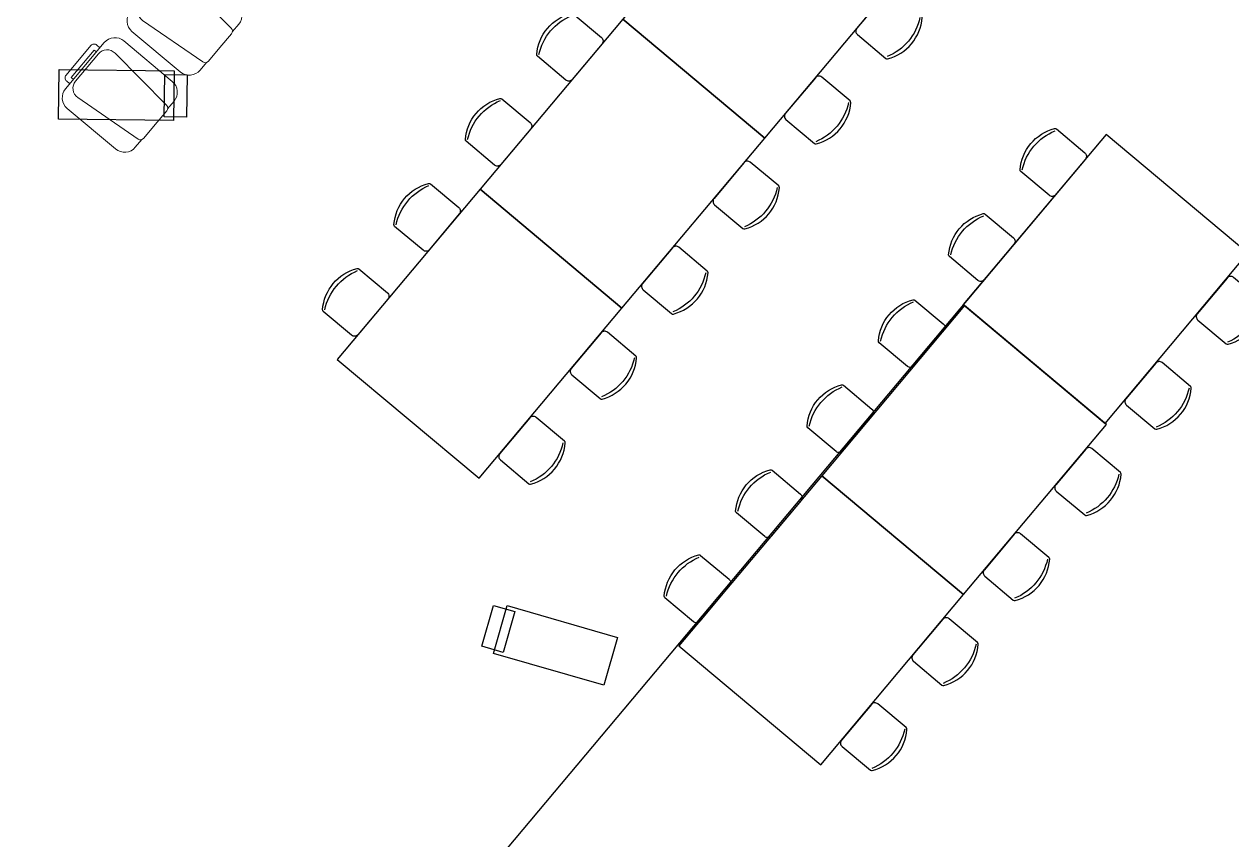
# Model space of a CAD drawing. Header units: metres. Extents: x 822482 to 822767, y 9662202 to 9662512.
# Drawn here: x 822660.52 to 822667.05, y 9662362.79 to 9662367.2 of the extents above; entities that cross this region are included whole.
import ezdxf

# ---------------------------------------------------------------- set-up
doc = ezdxf.new("R2010")
doc.units = ezdxf.units.M
doc.layers.add('#ARQ_MOB', color=250, linetype='Continuous', lineweight=0)
doc.layers.add('ARQ_NE_MOBILIÁRIOS', color=251, linetype='Continuous', lineweight=0)
doc.layers.add('_LAYOUT - JK', color=250, linetype='Continuous')
doc.layers.add('ARQ_NE_COTAS', color=7, linetype='Continuous', true_color=0x000000)
doc.styles.add('Arial', font='arial.ttf', dxfattribs={"height": 0.6})
doc.dimstyles.new('1-300', dxfattribs={"dimtxt": 0.6, "dimasz": 0.25, "dimexe": 0.25, "dimexo": 0.25, "dimgap": 0.25, "dimtad": 1, "dimzin": 4, "dimdsep": 46, "dimtxsty": 'Arial', "dimblk": 'ARCHTICK', "dimcen": 0.25, "dimclrd": 256, "dimclre": 256, "dimclrt": 256, "dimadec": 0, "dimazin": 0, "dimtfac": 0.066667, "dimtix": 1, "dimtofl": 0, "dimtmove": 0, "dimatfit": 3, "dimldrblk": 'ARCHTICK', "dimfxl": 0.25, "dimtvp": 1, "dimtolj": 1, "dimtzin": 0, "dimarcsym": 0})

# ---------------------------------------------------------------- blocks, each defined once
blk = doc.blocks.new('LIXEIRA')
at = {"layer": '#ARQ_MOB', "transparency": 33554687}
for points in [[(40889.5, -4927.71), (40889.5, -4920.62, 0.414214), (40879.5, -4910.62), (40834.5, -4910.62, 0.414214), (40824.5, -4920.62), (40824.5, -4963.62, 0.414214), (40834.5, -4973.62), (40879.5, -4973.62, 0.414214), (40889.5, -4963.62), (40889.5, -4956.53)], [(40824.5, -4958.89), (40821.5, -4958.89, -0.414214), (40818.5, -4955.89), (40818.5, -4928.35, -0.414214), (40821.5, -4925.35), (40824.5, -4925.35)]]:
    blk.add_lwpolyline(points, format="xyb", dxfattribs=at)
blk.add_lwpolyline([(40824.5, -4954.89), (40822.5, -4954.89), (40822.5, -4929.35), (40824.5, -4929.35)], dxfattribs=at)
blk.add_lwpolyline([(40890, -4942.12), (40890, -4954.88, -0.387662), (40887.27, -4957.86), (40835.23, -4962.82, -0.441273), (40826.5, -4954.86), (40826.5, -4929.39, -0.441273), (40835.23, -4921.42), (40887.27, -4926.38, -0.387662), (40890, -4929.37)], format="xyb", close=True, dxfattribs=at)
blk = doc.blocks.new('MESA REFEITORIO 1.00X1.20')
at = {"layer": '_LAYOUT - JK'}
for p, q in [((2183.3867, 2566.294, 0.0001), (2183.3862, 2566.294, 0.0001)), ((2183.3867, 2566.264, 0.0001), (2183.3862, 2566.264, 0.0001)), ((2183.3867, 2565.694, 0.0001), (2183.3862, 2565.694, 0.0001)), ((2183.3867, 2565.664, 0.0001), (2183.3862, 2565.664, 0.0001))]:
    blk.add_line(p, q, dxfattribs=at)
at = {"layer": '_LAYOUT - JK', "elevation": 0.0001}
blk.add_lwpolyline([(2183.6662, 2566.579), (2184.6662, 2566.579), (2184.6662, 2565.379), (2183.6662, 2565.379)], close=True, dxfattribs=at)
for points in [[(2183.4329, 2566.1335, 0.218413), (2183.4419, 2566.129), (2183.642, 2566.129, 0.414214), (2183.6662, 2566.1532), (2183.6662, 2566.4047, 0.414214), (2183.642, 2566.429), (2183.4419, 2566.429, 0.218413), (2183.4329, 2566.4244, 0.320862)], [(2184.8996, 2566.1335, -0.218413), (2184.8906, 2566.129), (2184.6905, 2566.129, -0.414214), (2184.6662, 2566.1532), (2184.6662, 2566.4047, -0.414214), (2184.6905, 2566.429), (2184.8906, 2566.429, -0.218413), (2184.8996, 2566.4244, -0.320862)], [(2183.4329, 2565.5335, 0.218413), (2183.4419, 2565.529), (2183.642, 2565.529, 0.414214), (2183.6662, 2565.5532), (2183.6662, 2565.8047, 0.414214), (2183.642, 2565.829), (2183.4419, 2565.829, 0.218413), (2183.4329, 2565.8244, 0.320862)], [(2184.8996, 2565.5335, -0.218413), (2184.8906, 2565.529), (2184.6905, 2565.529, -0.414214), (2184.6662, 2565.5532), (2184.6662, 2565.8047, -0.414214), (2184.6905, 2565.829), (2184.8906, 2565.829, -0.218413), (2184.8996, 2565.8244, -0.320862)]]:
    blk.add_lwpolyline(points, format="xyb", close=True, dxfattribs=at)
at = {"layer": '_LAYOUT - JK'}
for centre, start, end in [((2183.7048, 2566.279, 0.0001), 152.27107, 207.72893), ((2184.6277, 2566.279, 0.0001), 332.27107, 27.72893), ((2183.7048, 2565.679, 0.0001), 152.27107, 207.72893), ((2184.6277, 2565.679, 0.0001), 332.27107, 27.72893)]:
    blk.add_arc(centre, 0.2965, start, end, dxfattribs=at)
blk = doc.blocks.new('_ARCHTICK')
at = {"color": 0, "linetype": 'ByBlock', "const_width": 0.15}
blk.add_lwpolyline([(-0.5, -0.5), (0.5, 0.5)], dxfattribs=at)
blk = doc.blocks.new('*D484')
at = {"layer": 'ARQ_NE_COTAS', "lineweight": -2, "transparency": 16777216}
for p, q in [((305.3458, -198.0138), (305.3458, 0.7446)), ((306.7458, 0.25), (306.7458, 0.7446)), ((305.3458, 0.4946), (305.0958, 0.4946)), ((306.7458, 0.4946), (306.9958, 0.4946))]:
    blk.add_line(p, q, dxfattribs=at)
at = {"layer": 'Defpoints', "color": 0, "transparency": 16777216}
for p in [(305.3458, 0.4946), (306.7458, 0), (305.3458, -198.2638, -0.0001)]:
    blk.add_point(p, dxfattribs=at)
at = {"layer": 'ARQ_NE_COTAS', "lineweight": -2, "transparency": 16777216, "xscale": 0.25, "yscale": 0.25, "zscale": 0.25}
blk.add_blockref('_ARCHTICK', (305.3458, 0.4946), dxfattribs=at)
at = {"layer": 'ARQ_NE_COTAS', "lineweight": -2, "transparency": 16777216, "xscale": 0.25, "yscale": 0.25, "zscale": 0.25, "rotation": 180}
blk.add_blockref('_ARCHTICK', (306.7458, 0.4946), dxfattribs=at)
at = {"layer": 'ARQ_NE_COTAS', "transparency": 16777216, "insert": (306.0458, -0.0617), "char_height": 0.6, "attachment_point": 5, "rotation": 180, "style": 'Arial'}
blk.add_mtext('\\A1;1.40', dxfattribs=at)
blk = doc.blocks.new('A$C8f1b9c42')
at = {"layer": 'ARQ_NE_MOBILIÁRIOS', "xscale": -0.9999999999999998, "rotation": 359.9999999999999}
for p in [(2489.0034, -2761.2428, -0.0001), (2491.412, -2761.2428, -0.0001), (2489.0034, -2762.4428, -0.0001), (2491.412, -2762.4428, -0.0001), (2489.012, -2763.6428, -0.0001), (2491.412, -2763.6428, -0.0001)]:
    blk.add_blockref('MESA REFEITORIO 1.00X1.20', p, dxfattribs=at)
at = {"layer": 'ARQ_NE_MOBILIÁRIOS', "transparency": 33554687, "xscale": -0.007567796686980731, "yscale": 0.007567796686980731, "zscale": 0.007567796686980728, "rotation": 359.9999999999999}
for p in [(618.7613, -157.6029), (618.7613, -158.1469)]:
    blk.add_blockref('LIXEIRA', p, dxfattribs=at)
at = {"layer": 'ARQ_NE_COTAS'}
dim = blk.add_linear_dim(base=(305.3458, 0.4946), p1=(306.7458, 0), p2=(305.3458, -198.2638, -0.0001), dimstyle='1-300', dxfattribs=at)
dim.commit()
dim.dimension.update_dxf_attribs({"geometry": '*D484', "text_midpoint": (306.0458, -0.0617)})

msp = doc.modelspace()

# ---------------------------------------------------------------- linework, layer by layer
at = {"layer": 'ARQ_NE_COTAS', "color": 1}
for points in [[(822660.7129, 9662366.9555), (822661.3335, 9662366.9476), (822661.3301, 9662366.6787), (822660.7095, 9662366.6865)], [(822661.2835, 9662366.9285), (822661.4039, 9662366.927), (822661.401, 9662366.6974), (822661.2806, 9662366.6989)], [(822663.1114, 9662363.8048), (822662.9956, 9662363.8382), (822663.0592, 9662364.0588), (822663.1749, 9662364.0255)], [(822663.6545, 9662363.6279), (822663.058, 9662363.7996), (822663.1325, 9662364.0581), (822663.7289, 9662363.8864)]]:
    msp.add_lwpolyline(points, close=True, dxfattribs=at)

# ---------------------------------------------------------------- block references
at = {"ltscale": 10, "rotation": 140.0090103764572}
msp.add_blockref('A$C8f1b9c42', (822772.889, 9662018.4697), dxfattribs=at)

doc.saveas('drawing.dxf')
